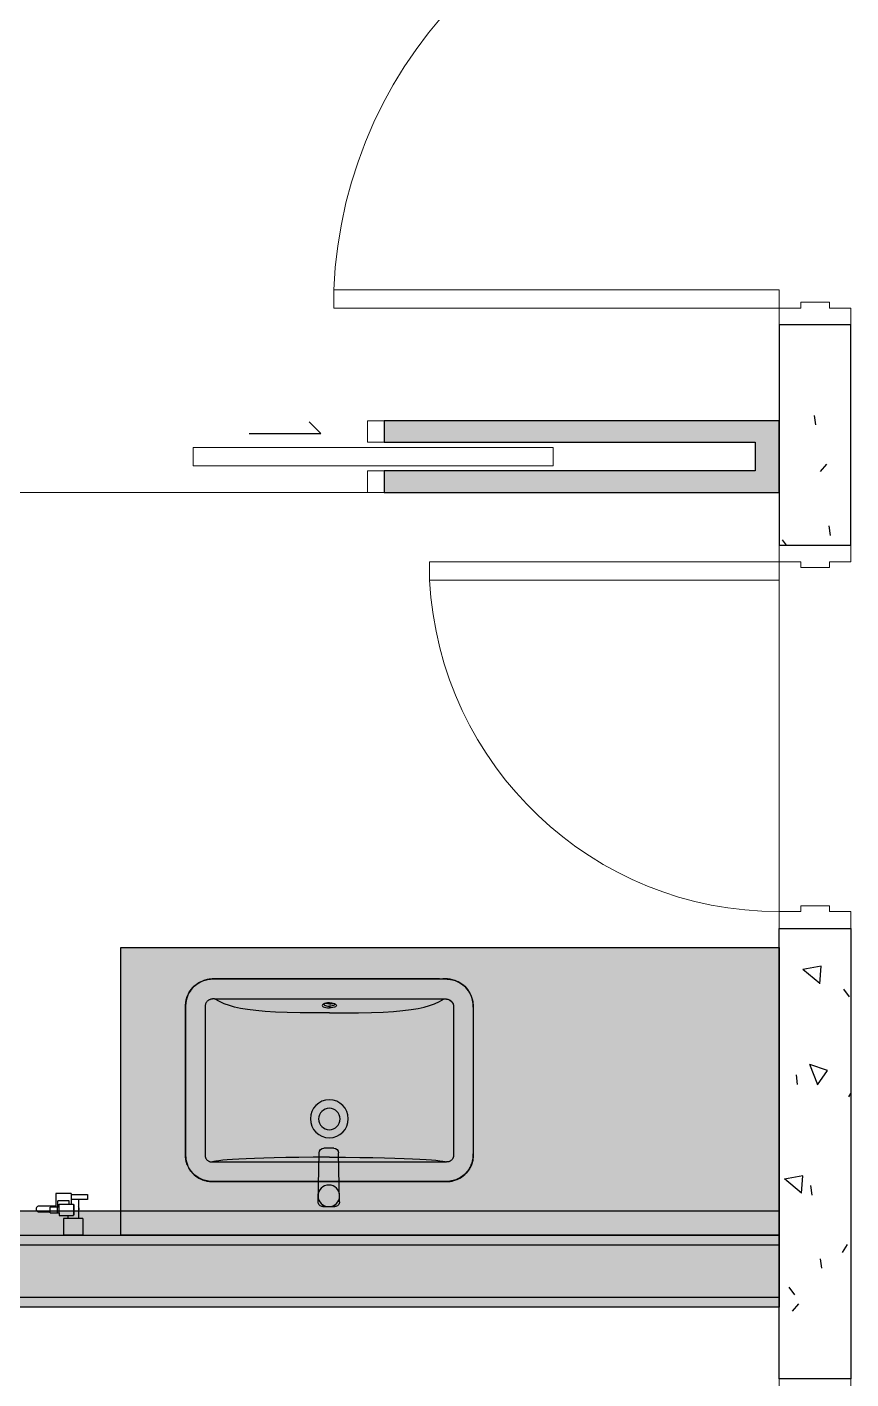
# Model space of a CAD drawing. Header units: millimetres. Extents: x 138979 to 257434, y 2210 to 57479.
# Drawn here: x 227503 to 229224, y 48189 to 51011 of the extents above; entities that cross this region are included whole.
import ezdxf

# ---------------------------------------------------------------- set-up
doc = ezdxf.new("R2010")
doc.units = ezdxf.units.MM
for name, color, linetype, lineweight in [('DOOR', 8, 'Continuous', 9), ('DOOR-CUT', 6, 'Continuous', 9), ('FLOOR', 6, 'Continuous', 9), ('WALL-RETCUT-1', 1, 'Continuous', 25)]:
    doc.layers.add(name, color=color, linetype=linetype, lineweight=lineweight)
doc.layers.add('GAR-FFE', color=1, linetype='Continuous')
doc.layers.add('GAR-Sanitary Ware', color=8, linetype='Continuous')
pattern_1 = [(140, (206996.4, 53530.02), (38.254, 437.24), [45.72, -502.92]), (85, (206996.4, 53530), (-458.54, -84.58), [36.58, -402.34]), (190.45, (206999.6, 53566.46), (-420.28, 352.66), [38.856, -427.416]), (136.184, (206874.5, 53530), (100.9, 650.59), [68.58, -754.38]), (186.636, (206882.9, 53584.23), (-593.83, 569.77), [58.28, -641.12]), (81.184, (206874.5, 53530), (-593.82, 569.77), [54.86, -603.5]), (111, (206904.97, 53590.98), (245.437, 363.875), [45.72, -502.92]), (56, (206904.97, 53591), (-442.05, 148.33), [36.576, -402.336]), (161.45, (206925.42, 53621.3), (-196.61, 512.2), [38.856, -427.416]), (127.5, (206996.41, 53530.02), (-202.932, 7.413), [20.117, -377.342, -812.292]), (127.5, (206996.41, 53530.02), (-202.932, 7.413), [-397.46, 20.117, -388.315, -403.86]), (127.5, (206996.41, 53530.02), (-202.932, 7.413), [-805.89, 20.117, -383.743]), (97.5, (206996.4, 53530.02), (-240.433, 160.367), [20.12, -754.99]), (97.5, (206996.4, 53530.02), (-240.433, 160.367), [-20.117, -212.75, -542.24]), (97.5, (206996.4, 53530.02), (-240.433, 160.367), [-232.867, 20.117, -522.12]), (97.5, (206996.4, 53530.02), (-240.433, 160.367), [-252.984, -368.2, -153.924]), (97.5, (206996.4, 53530.02), (-240.433, 160.367), [-621.18, 20.117, -133.807]), (97.5, (206996.4, 53530.02), (-240.433, 160.367), [-641.3, -133.81]), (57.5, (206996.41, 53394.08), (13.749, 325.418), [20.117, -132.283, -1106.424]), (57.5, (206996.41, 53394.08), (13.749, 325.418), [-152.4, 20.117, -455.37, -630.936]), (57.5, (206996.41, 53394.08), (13.749, 325.418), [-627.89, 20.117, -610.82]), (47.5, (206996.4, 53333.12), (-61.024, 355.51), [20.12, -178, -763.83]), (47.5, (206996.4, 53333.12), (-61.024, 355.51), [-198.12, 20.117, -295.656, -448.056]), (47.5, (206996.4, 53333.12), (-61.024, 355.51), [-513.89, 20.12, -427.94])]

# ---------------------------------------------------------------- blocks, each defined once
blk = doc.blocks.new('AM DSW-Single Leaf Timber Door - DSW _1000 X 2400_-2263063-L36-L44_ L47-L59 _HIGH STACK_ WIP')
at = {"layer": 'DOOR'}
blk.add_arc((465, 75.8), 930, 92.3402, 180.0494, dxfattribs=at)
at = {"layer": 'DOOR-CUT'}
for p, q in [((427, 1005), (427, 75)), ((465, 1005), (427, 1005)), ((465, 75), (465, 1005)), ((-465, 75), (-500, 75)), ((-500, 75), (-500, -75)), ((-465, 30), (-465, 75)), ((427, 75), (465, 75)), ((500, 75), (465, 75)), ((465, 75), (465, 30)), ((500, -75), (500, 75)), ((-453, 30), (-465, 30)), ((-453, -30), (-453, 30)), ((465, 30), (453, 30)), ((453, 30), (453, -30)), ((-465, -75), (-465, -30)), ((-465, -30), (-453, -30)), ((453, -30), (465, -30)), ((465, -30), (465, -75)), ((-500, -75), (-465, -75)), ((465, -75), (500, -75))]:
    blk.add_line(p, q, dxfattribs=at)
blk = doc.blocks.new('AM DSW-Single Leaf Timber Door - DSW _1000 X 2400_-2263062-L36-L44_ L47-L59 _HIGH STACK_ WIP')
at = {"layer": 'DOOR'}
blk.add_arc((465, -75.8), 930, 179.9506, 267.6598, dxfattribs=at)
at = {"layer": 'DOOR-CUT'}
for p, q in [((-500, 75), (-465, 75)), ((-500, -75), (-500, 75)), ((-465, 75), (-465, 30)), ((465, 75), (500, 75)), ((465, 30), (465, 75)), ((500, 75), (500, -75)), ((-465, 30), (-453, 30)), ((-453, 30), (-453, -30)), ((453, 30), (465, 30)), ((453, -30), (453, 30)), ((-453, -30), (-465, -30)), ((-465, -30), (-465, -75)), ((465, -30), (453, -30)), ((465, -75), (465, -30)), ((-465, -75), (-500, -75)), ((427, -75), (465, -75)), ((427, -1005), (427, -75)), ((465, -75), (465, -1005)), ((500, -75), (465, -75)), ((465, -1005), (427, -1005))]:
    blk.add_line(p, q, dxfattribs=at)
blk = doc.blocks.new('AM DSW-Single Leaf Waterprrofing Timber Door - DSW _800 X 2400_-5907965-L36-L44_ L47-L59 _HIGH STACK_ WIP')
at = {"layer": 'DOOR'}
blk.add_arc((365.2, 75.8), 730.2, 92.9985, 180.063, dxfattribs=at)
at = {"layer": 'DOOR-CUT'}
for p, q in [((365, 805), (327, 805)), ((327, 805), (327, 75)), ((365, 75), (365, 805)), ((-365, 75), (-400, 75)), ((-400, 75), (-400, -75)), ((-365, 30), (-365, 75)), ((327, 75), (365, 75)), ((400, 75), (365, 75)), ((365, 75), (365, 30)), ((400, -75), (400, 75)), ((-353, 30), (-365, 30)), ((-353, -30), (-353, 30)), ((365, 30), (353, 30)), ((353, 30), (353, -30)), ((-365, -75), (-365, -30)), ((-365, -30), (-353, -30)), ((353, -30), (365, -30)), ((365, -30), (365, -75)), ((-400, -75), (-365, -75)), ((365, -75), (400, -75))]:
    blk.add_line(p, q, dxfattribs=at)
blk = doc.blocks.new('Washbasin')
at = {"layer": 'GAR-Sanitary Ware'}
for p, q in [((195326.4, 48350.6), (195324.8, 48350.6)), ((195335.2, 48350.6), (195326.4, 48350.6)), ((195627.4, 48350.6), (195335.2, 48350.6)), ((195631.1, 48350.6), (195627.4, 48350.6)), ((195632.2, 48309.8), (195324, 48309.8)), ((195268.4, 48288.1), (195268.4, 48293)), ((195268.4, 48288.1), (195268.4, 47812.5)), ((195268.6, 48293.5), (195268.6, 48293.1)), ((195268.6, 48293.1), (195268.6, 48290.8)), ((195268.6, 47807.5), (195268.6, 48290.8)), ((195309.2, 47805.9), (195309.2, 48294.7)), ((195649.5, 47810.5), (195649.5, 48290.1)), ((195691.2, 48288.2), (195691.2, 48288.9)), ((195691.2, 48280.5), (195691.2, 48288.2)), ((195691.2, 48280.5), (195691.2, 47823.5)), ((195691.3, 48288.4), (195691.3, 48287.2)), ((195634.5, 48050.3), (195630.6, 48050.3)), ((195638.5, 48062), (195637.7, 48061.7)), ((195641.2, 48050.3), (195641, 48050.3)), ((195268.4, 47812.5), (195268.4, 47807.2)), ((195691.2, 47811.7), (195691.2, 47810.4)), ((195691.3, 47812.2), (195691.3, 47813.4)), ((195691.3, 47810.1), (195691.3, 47812.2)), ((195405.5, 47790.7), (195324, 47790.8)), ((195520.2, 47790.7), (195405.5, 47790.7)), ((195632.2, 47790.8), (195520.2, 47790.7)), ((195326.4, 47750), (195324.8, 47750)), ((195324.9, 47749.8), (195326, 47749.8)), ((195326, 47749.8), (195326.8, 47749.8)), ((195330.8, 47750), (195326.4, 47750)), ((195631.1, 47750), (195330.8, 47750)), ((195632.6, 47750), (195631.1, 47750)), ((195632.2, 47749.8), (195633.3, 47749.8))]:
    blk.add_line(p, q, dxfattribs=at)
for points in [[(195268.4, 48294.3), (195268.4, 48294.8), (195268.4, 48295.3), (195268.4, 48295.8), (195268.4, 48296.5), (195268.4, 48297.1), (195268.5, 48297.8), (195268.5, 48298.6), (195268.6, 48299.4), (195268.6, 48300.3), (195268.7, 48301.3), (195268.8, 48302.4), (195269, 48303.7), (195269.2, 48305), (195269.5, 48306.5), (195269.9, 48308.2), (195270.4, 48310.2), (195271, 48312.3), (195271.8, 48314.7), (195272.8, 48317.3), (195274.1, 48320.1), (195275.7, 48323.1), (195277.6, 48326.3), (195280.1, 48329.6), (195283, 48333), (195286.3, 48336.4), (195290, 48339.5), (195293.6, 48342), (195296.9, 48344), (195300, 48345.5), (195302.9, 48346.8), (195305.5, 48347.7), (195307.8, 48348.5), (195310, 48349.1), (195311.9, 48349.5), (195313.7, 48349.9), (195315.2, 48350.1), (195316.7, 48350.3), (195318, 48350.5), (195319.1, 48350.6), (195320.2, 48350.7), (195321.1, 48350.7), (195322, 48350.7), (195322.8, 48350.8), (195323.6, 48350.8), (195324.3, 48350.8)], [(195632.9, 48350.8), (195323.4, 48350.8), (195312.1, 48349.6), (195301.4, 48346.2), (195291.6, 48340.7), (195283.2, 48333.3), (195276.5, 48324.4), (195271.6, 48314.3), (195268.9, 48302.8), (195268.4, 48288.1)], [(195324.8, 48350.6), (195324.2, 48350.6), (195323.6, 48350.6), (195323, 48350.6), (195322.3, 48350.6), (195321.5, 48350.6), (195320.6, 48350.5), (195319.6, 48350.5), (195318.5, 48350.4), (195317.3, 48350.2), (195316, 48350.1), (195314.6, 48349.9), (195313.1, 48349.6), (195311.4, 48349.3), (195309.5, 48348.8), (195307.6, 48348.2), (195305.4, 48347.6), (195303.1, 48346.7), (195300.7, 48345.7), (195298, 48344.4), (195295.2, 48342.8), (195292.3, 48341), (195289.3, 48338.7), (195286, 48335.9), (195282.7, 48332.6), (195279.9, 48329.1), (195277.6, 48325.9), (195275.7, 48322.9), (195274.3, 48320.1), (195273.1, 48317.6), (195272.2, 48315.3), (195271.4, 48313.1), (195270.8, 48311.1), (195270.3, 48309.2), (195269.9, 48307.5), (195269.5, 48305.9), (195269.3, 48304.4), (195269.1, 48303.1), (195268.9, 48301.8), (195268.8, 48300.7), (195268.7, 48299.7), (195268.7, 48298.8), (195268.6, 48298), (195268.6, 48297.2), (195268.6, 48296.6), (195268.6, 48296), (195268.5, 48295.4), (195268.5, 48294.9), (195268.5, 48294.4), (195268.6, 48293.5)], [(195324.9, 48350.8), (195325.5, 48350.8), (195326.4, 48350.8)], [(195691.2, 48288.9), (195691.2, 48290.2), (195691.2, 48291.1), (195691.2, 48292), (195691.2, 48293), (195691.2, 48294.1), (195691.1, 48295.3), (195691, 48296.6), (195690.9, 48298.1), (195690.8, 48299.7), (195690.5, 48301.4), (195690.2, 48303.3), (195689.8, 48305.4), (195689.3, 48307.7), (195688.7, 48310.1), (195687.8, 48312.7), (195686.7, 48315.6), (195685.4, 48318.6), (195683.8, 48321.8), (195681.7, 48325.2), (195679.1, 48328.8), (195676, 48332.6), (195672.4, 48336.1), (195669, 48338.9), (195665.8, 48341.2), (195662.8, 48343), (195660, 48344.5), (195657.4, 48345.7), (195655.1, 48346.6), (195652.9, 48347.4), (195650.9, 48348.1), (195649, 48348.6), (195647.4, 48349), (195645.9, 48349.3), (195644.4, 48349.6), (195643, 48349.9), (195641.5, 48350.1), (195640, 48350.2), (195638.5, 48350.4), (195637.1, 48350.5), (195635.7, 48350.6), (195634.6, 48350.6), (195633.5, 48350.6), (195632.6, 48350.6), (195631.1, 48350.6)], [(195632.2, 48350.8), (195633.3, 48350.8), (195633.9, 48350.8), (195634.6, 48350.7), (195635.5, 48350.7), (195636.4, 48350.7), (195637.4, 48350.6), (195638.4, 48350.6), (195639.6, 48350.4), (195640.9, 48350.3), (195642.3, 48350.1), (195643.9, 48349.9), (195645.7, 48349.5), (195647.7, 48349.1), (195649.9, 48348.5), (195652.2, 48347.8), (195654.6, 48347), (195657.3, 48345.9), (195660.2, 48344.6), (195663.3, 48342.9), (195666.6, 48340.8), (195670.1, 48338.3), (195673.6, 48335.1), (195677.3, 48331.4), (195680.5, 48327.2), (195683.2, 48323.1), (195685.2, 48319.4), (195686.7, 48316), (195687.9, 48312.8), (195688.9, 48309.9), (195689.6, 48307.2), (195690.1, 48304.8), (195690.5, 48302.5), (195690.8, 48300.5), (195691, 48298.6), (195691.2, 48296.9), (195691.3, 48295.3), (195691.3, 48293.9), (195691.3, 48292.7), (195691.3, 48291.6), (195691.3, 48290.5), (195691.3, 48288.4)], [(195691.3, 48287.2), (195690.6, 48301.8), (195687.7, 48313.5), (195682.7, 48324), (195675.8, 48333), (195667.2, 48340.4), (195657.3, 48345.9), (195646, 48349.5), (195632.9, 48350.8)], [(195324, 48309.8), (195323.4, 48309.8), (195323, 48309.8), (195322.5, 48309.8), (195322.1, 48309.7), (195321.6, 48309.7), (195321.2, 48309.6), (195320.7, 48309.5), (195320.1, 48309.4), (195319.4, 48309.2), (195318.7, 48309), (195318, 48308.7), (195317.3, 48308.4), (195316.5, 48308), (195315.6, 48307.5), (195314.7, 48306.9), (195313.8, 48306.1), (195312.9, 48305.3), (195312.1, 48304.3), (195311.5, 48303.3), (195310.9, 48302.3), (195310.4, 48301.3), (195310.1, 48300.4), (195309.8, 48299.5), (195309.7, 48298.7), (195309.5, 48298), (195309.4, 48297.3), (195309.3, 48296.7), (195309.3, 48296.1), (195309.3, 48295.6), (195309.2, 48295.1), (195309.2, 48294.7)], [(195649.5, 48290.1), (195649.5, 48290.6), (195649.5, 48291), (195649.5, 48291.6), (195649.5, 48292.1), (195649.5, 48292.8), (195649.4, 48293.5), (195649.4, 48294.2), (195649.3, 48295.1), (195649.1, 48295.9), (195648.9, 48296.9), (195648.7, 48297.9), (195648.3, 48299), (195647.9, 48300.2), (195647.3, 48301.4), (195646.6, 48302.6), (195645.8, 48303.9), (195644.6, 48305.2), (195643.3, 48306.4), (195641.9, 48307.4), (195640.5, 48308.1), (195639.2, 48308.7), (195637.9, 48309.1), (195636.7, 48309.4), (195635.6, 48309.6), (195634.6, 48309.7), (195633.7, 48309.8), (195632.9, 48309.8), (195632.2, 48309.8)], [(195268.4, 48293), (195268.4, 48293.4), (195268.4, 48294.3)], [(195319.2, 48050.3), (195319.1, 48083.8), (195318.8, 48114.1), (195318.4, 48141.3), (195317.9, 48165.6), (195317.3, 48187.2), (195316.6, 48206.7), (195315.9, 48224.1), (195315.1, 48239.5), (195314.3, 48252.6), (195313.5, 48263.6), (195312.8, 48272.8), (195311.9, 48280.8), (195311, 48287.3), (195310.1, 48291.9), (195309.2, 48294.7)], [(195323.4, 47749.8), (195632.9, 47749.8), (195646, 47751.2), (195657.3, 47754.7), (195667.2, 47760.2), (195675.8, 47767.6), (195682.7, 47776.6), (195687.7, 47787.2), (195690.6, 47798.8), (195691.3, 47813.4), (195691.3, 48287.2)], [(195620.2, 48050.3), (195620.3, 48082.2), (195620.6, 48111.4), (195621.1, 48138.1), (195622, 48162.5), (195623.3, 48184.5), (195625, 48204), (195627.1, 48221.1), (195629.6, 48235.8), (195632.3, 48248.1), (195635.5, 48259.1), (195639.3, 48269.7), (195643.9, 48280), (195649.5, 48290.1)], [(195319.2, 48050.3), (195319.1, 48016.8), (195318.8, 47986.5), (195318.4, 47959.3), (195317.9, 47935), (195317.3, 47913.4), (195316.6, 47893.9), (195315.9, 47876.5), (195315.1, 47861.1), (195314.3, 47848), (195313.5, 47837.1), (195312.8, 47827.8), (195311.9, 47819.8), (195311, 47813.3), (195310.1, 47808.7), (195309.2, 47805.9)], [(195620.2, 48050.3), (195620.3, 48018.5), (195620.6, 47989.2), (195621.1, 47962.5), (195622, 47938.1), (195623.3, 47916.1), (195625, 47896.6), (195627.1, 47879.5), (195629.6, 47864.9), (195632.3, 47852.5), (195635.5, 47841.5), (195639.3, 47830.9), (195643.9, 47820.6), (195649.5, 47810.5)], [(195639.7, 48060.7), (195638.6, 48063.1), (195637.3, 48064.6), (195635.9, 48065.1), (195634.6, 48064.6), (195633.3, 48063.1), (195632.2, 48060.8), (195631.3, 48057.7), (195630.8, 48054.1), (195630.6, 48050.3)], [(195639.7, 48039.9), (195638.6, 48037.5), (195637.3, 48036.1), (195635.9, 48035.6), (195634.6, 48036.1), (195633.3, 48037.5), (195632.2, 48039.9), (195631.3, 48042.9), (195630.8, 48046.5), (195630.6, 48050.3)], [(195637.7, 48061.7), (195636.6, 48060.5), (195635.7, 48058.6), (195635, 48056.2), (195634.6, 48053.4), (195634.5, 48050.3)], [(195638.5, 48038.6), (195637.7, 48039), (195636.6, 48040.1), (195635.7, 48042), (195635, 48044.4), (195634.6, 48047.3), (195634.5, 48050.3)], [(195638.3, 48062.2), (195638.3, 48062.2), (195638.7, 48061.7), (195639.4, 48060.5), (195640, 48058.4), (195640.6, 48055.7), (195640.9, 48052.5), (195641, 48050.3)], [(195641, 48050.3), (195640.9, 48048.2), (195640.6, 48044.9), (195640.1, 48042.2), (195639.4, 48040.2), (195638.7, 48038.9), (195638.5, 48038.7)], [(195639.2, 48050.3), (195639.3, 48053.6), (195639.8, 48056.7), (195640.2, 48057.8)], [(195639.2, 48050.3), (195639.3, 48047), (195639.8, 48044), (195640.2, 48042.9)], [(195641.2, 48050.3), (195641, 48054.1), (195640.5, 48057.7), (195639.7, 48060.7)], [(195641.2, 48050.3), (195641, 48046.5), (195640.5, 48042.9), (195639.7, 48039.9)], [(195268.4, 47812.5), (195268.9, 47797.9), (195271.6, 47786.3), (195276.5, 47776.2), (195283.2, 47767.3), (195291.6, 47759.9), (195301.4, 47754.4), (195312.1, 47751), (195323.4, 47749.8)], [(195268.4, 47807.2), (195268.4, 47806.3), (195268.4, 47805.8), (195268.4, 47805.3), (195268.4, 47804.8), (195268.4, 47804.2), (195268.4, 47803.5), (195268.5, 47802.8), (195268.5, 47802), (195268.6, 47801.2), (195268.6, 47800.3), (195268.7, 47799.3), (195268.8, 47798.2), (195269, 47797), (195269.2, 47795.6), (195269.5, 47794.1), (195269.9, 47792.4), (195270.4, 47790.5), (195271, 47788.3), (195271.8, 47785.9), (195272.8, 47783.3), (195274.1, 47780.5), (195275.7, 47777.5), (195277.6, 47774.3), (195280.1, 47771), (195283, 47767.6), (195286.3, 47764.2), (195290, 47761.1), (195293.6, 47758.6), (195296.9, 47756.6), (195300, 47755.1), (195302.9, 47753.9), (195305.5, 47752.9), (195307.8, 47752.1), (195310, 47751.5), (195311.9, 47751.1), (195313.7, 47750.7), (195315.2, 47750.5), (195316.7, 47750.3), (195318, 47750.1), (195319.1, 47750), (195320.2, 47750), (195321.1, 47749.9), (195322, 47749.9), (195322.8, 47749.8), (195323.6, 47749.8), (195324.3, 47749.8)], [(195268.5, 47806.2), (195268.6, 47807.1), (195268.6, 47807.5)], [(195324.8, 47750), (195324.2, 47750), (195323.6, 47750), (195323, 47750), (195322.3, 47750), (195321.5, 47750.1), (195320.6, 47750.1), (195319.6, 47750.2), (195318.5, 47750.2), (195317.3, 47750.4), (195316, 47750.5), (195314.6, 47750.7), (195313.1, 47751), (195311.4, 47751.4), (195309.5, 47751.8), (195307.6, 47752.4), (195305.4, 47753.1), (195303.1, 47753.9), (195300.7, 47754.9), (195298, 47756.2), (195295.2, 47757.8), (195292.3, 47759.7), (195289.3, 47761.9), (195286, 47764.7), (195282.7, 47768.1), (195279.9, 47771.5), (195277.6, 47774.8), (195275.7, 47777.8), (195274.3, 47780.5), (195273.1, 47783), (195272.2, 47785.3), (195271.4, 47787.5), (195270.8, 47789.5), (195270.3, 47791.4), (195269.9, 47793.1), (195269.5, 47794.7), (195269.3, 47796.2), (195269.1, 47797.6), (195268.9, 47798.8), (195268.8, 47799.9), (195268.7, 47800.9), (195268.7, 47801.8), (195268.6, 47802.6), (195268.6, 47803.4), (195268.6, 47804), (195268.6, 47804.7), (195268.5, 47805.2), (195268.5, 47805.7), (195268.5, 47806.2)], [(195324, 47790.8), (195323.4, 47790.8), (195323, 47790.8), (195322.5, 47790.8), (195322.1, 47790.9), (195321.6, 47790.9), (195321.2, 47791), (195320.7, 47791.1), (195320.1, 47791.2), (195319.4, 47791.4), (195318.7, 47791.6), (195318, 47791.9), (195317.3, 47792.2), (195316.5, 47792.6), (195315.6, 47793.1), (195314.7, 47793.7), (195313.8, 47794.5), (195312.9, 47795.4), (195312.1, 47796.3), (195311.5, 47797.3), (195310.9, 47798.4), (195310.4, 47799.3), (195310.1, 47800.3), (195309.8, 47801.1), (195309.7, 47801.9), (195309.5, 47802.6), (195309.4, 47803.3), (195309.3, 47803.9), (195309.3, 47804.5), (195309.3, 47805), (195309.2, 47805.5), (195309.2, 47805.9)], [(195649.5, 47810.5), (195649.5, 47810.1), (195649.5, 47809.6), (195649.5, 47809.1), (195649.5, 47808.5), (195649.5, 47807.9), (195649.4, 47807.1), (195649.4, 47806.4), (195649.3, 47805.6), (195649.1, 47804.7), (195648.9, 47803.7), (195648.7, 47802.7), (195648.3, 47801.6), (195647.9, 47800.5), (195647.3, 47799.2), (195646.6, 47798), (195645.8, 47796.7), (195644.6, 47795.4), (195643.3, 47794.2), (195641.9, 47793.2), (195640.5, 47792.5), (195639.2, 47791.9), (195637.9, 47791.5), (195636.7, 47791.2), (195635.6, 47791), (195634.6, 47790.9), (195633.7, 47790.8), (195632.9, 47790.8), (195632.2, 47790.8)], [(195691.2, 47810.4), (195691.2, 47809.6), (195691.2, 47808.6), (195691.2, 47807.6), (195691.2, 47806.5), (195691.1, 47805.3), (195691, 47804), (195690.9, 47802.6), (195690.8, 47800.9), (195690.5, 47799.2), (195690.2, 47797.3), (195689.8, 47795.2), (195689.3, 47792.9), (195688.7, 47790.5), (195687.8, 47787.9), (195686.7, 47785.1), (195685.4, 47782.1), (195683.8, 47778.9), (195681.7, 47775.4), (195679.1, 47771.8), (195676, 47768), (195672.4, 47764.6), (195669, 47761.7), (195665.8, 47759.4), (195662.8, 47757.6), (195660, 47756.1), (195657.4, 47754.9), (195655.1, 47754), (195652.9, 47753.2), (195650.9, 47752.5), (195649, 47752), (195647.4, 47751.6), (195645.9, 47751.3), (195644.4, 47751), (195643, 47750.8), (195641.5, 47750.6), (195640, 47750.4), (195638.5, 47750.2), (195637.1, 47750.1), (195635.7, 47750.1), (195634.6, 47750), (195633.5, 47750), (195632.6, 47750)], [(195633.3, 47749.8), (195633.9, 47749.8), (195634.6, 47749.9), (195635.5, 47749.9), (195636.4, 47749.9), (195637.4, 47750), (195638.4, 47750.1), (195639.6, 47750.2), (195640.9, 47750.3), (195642.3, 47750.5), (195643.9, 47750.8), (195645.7, 47751.1), (195647.7, 47751.5), (195649.9, 47752.1), (195652.2, 47752.8), (195654.6, 47753.6), (195657.3, 47754.7), (195660.2, 47756.1), (195663.3, 47757.7), (195666.6, 47759.8), (195670.1, 47762.3), (195673.6, 47765.5), (195677.3, 47769.3), (195680.5, 47773.4), (195683.2, 47777.5), (195685.2, 47781.2), (195686.7, 47784.7), (195687.9, 47787.8), (195688.9, 47790.7), (195689.6, 47793.4), (195690.1, 47795.8), (195690.5, 47798.1), (195690.8, 47800.2), (195691, 47802), (195691.2, 47803.7), (195691.3, 47805.3), (195691.3, 47806.7), (195691.3, 47807.9), (195691.3, 47809), (195691.3, 47810.1)], [(195691.2, 47823.5), (195691.2, 47813.2), (195691.2, 47811.7)]]:
    blk.add_lwpolyline(points, dxfattribs=at)
for centre, radius in [((195399.3, 48050.3), 39.6), ((195398.9, 48050.3), 22.5)]:
    blk.add_circle(centre, radius, dxfattribs=at)
for centre, radius, start, end in [((195323.5, 48295.6), 55, 94.0961, 180.9961), ((195633.2, 48293.5), 16.3, 357.275, 91.0638)]:
    blk.add_arc(centre, radius, start, end, dxfattribs=at)
blk = doc.blocks.new('basin mixer')
at = {"layer": 'GAR-Sanitary Ware'}
for p, q in [((194351.1, 46821), (194351.1, 46845.8)), ((194361.4, 46855.8), (194463.4, 46853.6)), ((194473.1, 46843.7), (194473.1, 46823.2)), ((194361.4, 46811.1), (194463.4, 46813.2))]:
    blk.add_line(p, q, dxfattribs=at)
blk.add_circle((194373.6, 46833.4), 22.5, dxfattribs=at)
for centre, start, end in [((194361.1, 46845.8), 88.7759, 180), ((194463.1, 46843.7), 0, 88.7759), ((194361.1, 46821), 180, 271.2241), ((194463.1, 46823.2), 271.2241, 0)]:
    blk.add_arc(centre, 10, start, end, dxfattribs=at)
blk = doc.blocks.new('Hand Spray Bidet')
at = {"layer": 'GAR-Sanitary Ware'}
for p, q in [((223939.2, 21046.7), (223939.8, 21048.2)), ((223939.8, 21048.2), (223940.7, 21049.4)), ((223940.7, 21049.4), (223942, 21050.3)), ((223942, 21050.3), (223943.4, 21050.9)), ((223943.4, 21050.9), (223945, 21051.1)), ((223945, 21051.1), (223946.5, 21050.9)), ((223946.5, 21050.9), (223948, 21050.3)), ((223948, 21050.3), (223949.2, 21049.4)), ((223949.2, 21049.4), (223950.2, 21048.2)), ((223950.2, 21048.2), (223950.8, 21046.7)), ((223939, 21045.2), (223939.2, 21046.7)), ((223939, 21045.1), (223939, 21045.2)), ((223939, 21044.9), (223939, 21045.1)), ((223939, 21044.9), (223939, 21044.9)), ((223939, 21009.9), (223939, 21044.9)), ((223951, 21022), (223941, 21022)), ((223941, 21009.9), (223941, 21022)), ((223950.8, 21046.7), (223951, 21045.2)), ((223951, 21045.1), (223951, 21045.2)), ((223951, 21044.9), (223951, 21045.1)), ((223951, 21044.9), (223951, 21044.9)), ((223951, 21044.9), (223951, 21022)), ((223953, 21022), (223951, 21022)), ((223953, 21022), (223953, 21006.9)), ((223913, 21009.9), (223939, 21009.9)), ((223913, 20977.9), (223913, 21009.9)), ((223941, 21005.6), (223928, 21005.6)), ((223928, 20982.3), (223928, 21005.6)), ((223935, 21002.9), (223935, 20982.3)), ((223941, 21002.9), (223935, 21002.9)), ((223939, 21009.9), (223941, 21009.9)), ((223941, 21006.9), (223941, 21009.9)), ((223953, 21006.9), (223941, 21006.9)), ((223941, 21005.6), (223941, 21006.9)), ((223941, 21002.9), (223941, 21005.6)), ((223953, 21002.9), (223941, 21002.9)), ((223953, 21006.9), (223953, 21002.9)), ((223953, 21002.9), (223959, 21002.9)), ((223959, 21002.9), (223959, 20984.9)), ((223965, 20994), (224000, 20994)), ((223965, 20984.9), (223965, 20994)), ((224000, 20953.9), (224000, 20994)), ((223913, 20977.9), (223915, 20977.9)), ((223915, 20977.9), (223925, 20977.9)), ((223915, 20977.9), (223915, 20944.1)), ((223925, 20977.9), (223935, 20977.9)), ((223925, 20962.9), (223925, 20977.9)), ((223935, 20982.3), (223928, 20982.3)), ((223935, 20982.3), (223935, 20977.9)), ((223935, 20977.9), (223935, 20972.9)), ((223935, 20972.9), (223936.4, 20972.9)), ((223936.4, 20972.9), (223936.4, 20971.9)), ((223936.4, 20972.9), (223957.6, 20972.9)), ((223957.6, 20971.9), (223936.4, 20971.9)), ((223957.6, 20972.9), (223957.6, 20971.9)), ((223959, 20972.9), (223957.6, 20972.9)), ((223959, 20984.9), (223965, 20984.9)), ((223959, 20984.9), (223959, 20972.9)), ((223965, 20962.9), (223965, 20984.9)), ((223915, 20944.1), (223925, 20944.1)), ((223925, 20962.9), (223940.4, 20962.9)), ((223925, 20944.1), (223925, 20962.9)), ((223941.9, 20962.3), (223940.4, 20962.9)), ((223940.4, 20962.9), (223949.6, 20962.9)), ((223943, 20962.2), (223941.9, 20962.3)), ((223943, 20962.2), (223943.4, 20962)), ((223945, 20961.9), (223943, 20962.2)), ((223943.4, 20962), (223945, 20961.8)), ((223946.9, 20962.2), (223945, 20961.9)), ((223945, 20961.8), (223946.5, 20962)), ((223946.5, 20962), (223946.9, 20962.2)), ((223948.1, 20962.3), (223946.9, 20962.2)), ((223949.6, 20962.9), (223948.1, 20962.3)), ((223949.6, 20962.9), (223965, 20962.9)), ((223965, 20953.9), (223965, 20962.9)), ((223965, 20953.9), (224000, 20953.9))]:
    blk.add_line(p, q, dxfattribs=at)
blk = doc.blocks.new('Type C1')
h = blk.add_hatch()
h.set_pattern_fill('FP_142', color=256, angle=230, style=0, pattern_type=2)
h.set_pattern_definition(pattern_1)
h.paths.add_polyline_path([(206846.4, 53759.8), (206846.4, 53300.2), (206996.4, 53300.2), (206996.4, 53759.8), (206952.5, 53759.8)])
h = blk.add_hatch(color=9)
h.dxf.hatch_style = 1
h.paths.add_polyline_path([(206846.4, 53559.8), (206021.4, 53559.8), (206021.4, 53514.8), (206796.4, 53514.8), (206796.4, 53454.8), (206021.4, 53454.8), (206021.4, 53409.8), (206846.4, 53409.8)])
h = blk.add_hatch()
h.set_pattern_fill('FP_142', color=256, angle=230, style=0, pattern_type=2)
h.set_pattern_definition(pattern_1)
h.paths.add_polyline_path([(206846.4, 51559.8), (206846.4, 52500.2), (206996.4, 52500.2), (206996.4, 51559.8)])
h = blk.add_hatch(color=9)
h.dxf.hatch_style = 1
h.paths.add_polyline_path([(203521.4, 51859.9), (206846.4, 51859.9), (206846.4, 51709.9), (203521.4, 51709.9)])
blk.add_lwpolyline([(205739.5, 53532.7), (205889.5, 53532.7), (205864.5, 53557.7)])
at = {"layer": 'DOOR-CUT'}
for points in [[(206021.4, 53559.8), (205986.4, 53559.8), (205986.4, 53514.8), (206021.4, 53514.8)], [(205622.4, 53503.8), (206374.4, 53503.8), (206374.4, 53465.8), (205622.4, 53465.8)], [(206021.4, 53454.8), (205986.4, 53454.8), (205986.4, 53409.8), (206021.4, 53409.8)]]:
    blk.add_lwpolyline(points, close=True, dxfattribs=at)
at = {"layer": 'FLOOR'}
for p, q in [((205221.4, 53409.8), (206021.4, 53409.8)), ((206846.4, 53300.2), (206846.4, 52500.2))]:
    blk.add_line(p, q, dxfattribs=at)
at = {"layer": 'WALL-RETCUT-1'}
for points in [[(206846.4, 53300.2), (206996.4, 53300.2), (206996.4, 53759.8), (206846.4, 53759.8)], [(206846.4, 53559.8), (206021.4, 53559.8), (206021.4, 53514.8), (206796.4, 53514.8), (206796.4, 53454.8), (206021.4, 53454.8), (206021.4, 53409.8), (206846.4, 53409.8)], [(206846.4, 52500.2), (206996.4, 52500.2), (206996.4, 51559.8), (206846.4, 51559.8)], [(206846.4, 51860), (206846.4, 51710), (203521.4, 51709.9), (203521.4, 51859.9)], [(206846.4, 51840), (206846.4, 51730), (203521.4, 51729.9), (203521.4, 51839.9)]]:
    blk.add_lwpolyline(points, close=True, dxfattribs=at)
at = {"layer": 'DOOR'}
for name, p, rotation in [('AM DSW-Single Leaf Timber Door - DSW _1000 X 2400_-2263062-L36-L44_ L47-L59 _HIGH STACK_ WIP', (206921.4, 54259.8), 270), ('AM DSW-Single Leaf Waterprrofing Timber Door - DSW _800 X 2400_-5907965-L36-L44_ L47-L59 _HIGH STACK_ WIP', (206921.4, 52900.2), 90), ('AM DSW-Single Leaf Timber Door - DSW _1000 X 2400_-2263063-L36-L44_ L47-L59 _HIGH STACK_ WIP', (206921.4, 51059.8), 90)]:
    blk.add_blockref(name, p, dxfattribs=dict(at, rotation=rotation))
at = {"layer": 'GAR-Sanitary Ware'}
for name, p, xscale, rotation in [('Washbasin', (157856.7, -143296.5), -1, 270), ('basin mixer', (159072.5, -142431.6), -1, 270), ('Hand Spray Bidet', (226345.8, 275859.7), -1.000000000000002, 90)]:
    blk.add_blockref(name, p, dxfattribs=dict(at, xscale=xscale, rotation=rotation))

msp = doc.modelspace()

# ---------------------------------------------------------------- hatches: boundary and pattern name
at = {"layer": 'GAR-FFE', "true_color": 0xffffff}
h = msp.add_hatch(color=7, dxfattribs=at)
h.dxf.hatch_style = 1
h.paths.add_polyline_path([(229073.8, 48489.5), (229073.8, 49089.5), (227699.1, 49089.5), (227699.1, 48489.5)])
h = msp.add_hatch(color=7, dxfattribs=at)
h.dxf.hatch_style = 1
h.paths.add_polyline_path([(229073.8, 48489.5), (229073.8, 48539.5), (226849.1, 48539.5), (226849.1, 48489.5)])

# ---------------------------------------------------------------- linework, layer by layer
at = {"layer": 'GAR-FFE'}
for points in [[(227699.1, 49089.5), (229073.8, 49089.5), (229073.8, 48489.5), (227699.1, 48489.5)], [(226849.1, 48489.5), (229073.8, 48489.5), (229073.8, 48539.5), (226849.1, 48539.5)]]:
    msp.add_lwpolyline(points, close=True, dxfattribs=at)

# ---------------------------------------------------------------- block references
msp.add_blockref('Type C1', (22227.4, -3370.5))

doc.saveas('drawing.dxf')
